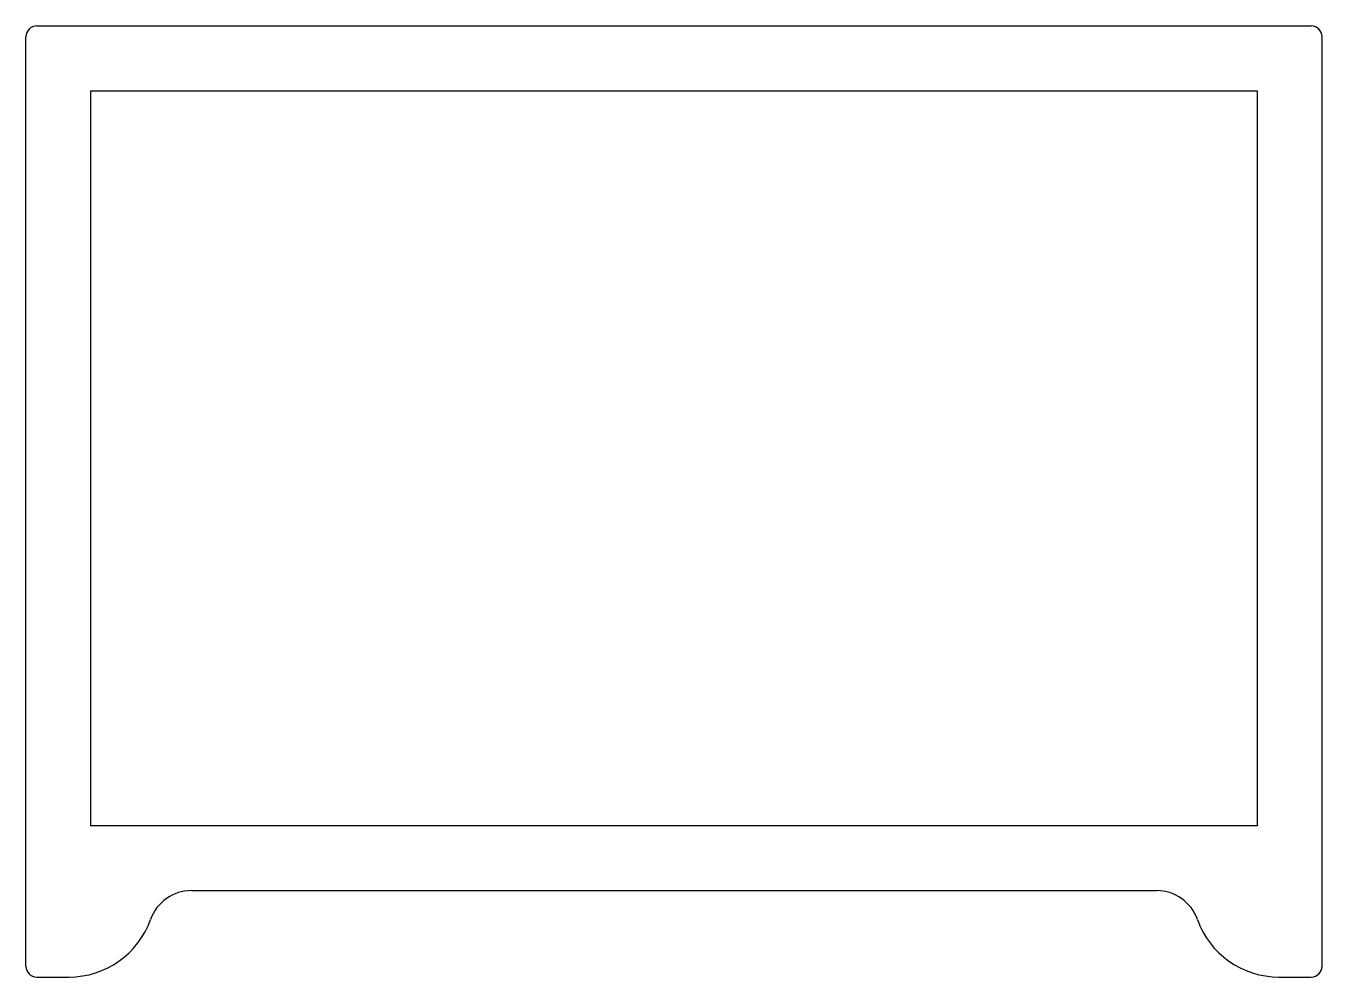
# Model space of a CAD drawing. Extents: x 495.2 to 525.2, y 2160.3 to 2182.3.
import ezdxf

# ---------------------------------------------------------------- set-up
doc = ezdxf.new("R2010")
doc.units = 0
doc.layers.get('0').update_dxf_attribs({"linetype": 'CONTINUOUS'})

msp = doc.modelspace()

# ---------------------------------------------------------------- linework, layer by layer
for p, q in [((495.474, 2182.28), (524.974, 2182.28)), ((495.224, 2160.53), (495.224, 2182.03)), ((525.224, 2160.53), (525.224, 2182.03)), ((496.724, 2163.78), (496.724, 2180.78)), ((496.724, 2180.78), (523.724, 2180.78)), ((523.724, 2180.78), (523.724, 2163.78)), ((523.724, 2163.78), (496.724, 2163.78)), ((499.053, 2162.28), (521.396, 2162.28)), ((495.474, 2160.28), (496.224, 2160.28)), ((524.224, 2160.28), (524.974, 2160.28))]:
    msp.add_line(p, q)
for centre, radius, start, end in [((495.474, 2182.03), 0.25, 90, 180), ((524.974, 2182.03), 0.25, 0, 90), ((499.053, 2161.28), 1, 90, 160.5288), ((521.396, 2161.28), 1, 19.4712, 90), ((496.224, 2162.28), 2, 270, 340.5288), ((524.224, 2162.28), 2, 199.4712, 270), ((495.474, 2160.53), 0.25, 180, 270), ((524.974, 2160.53), 0.25, 270, 0)]:
    msp.add_arc(centre, radius, start, end)

doc.saveas('drawing.dxf')
